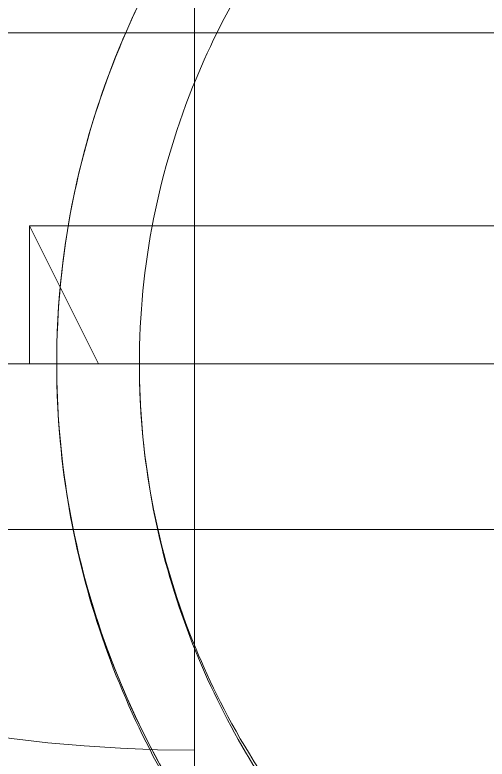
# Model space of a CAD drawing. Header units: millimetres. Extents: x -6314 to 11113, y -129 to 3675.
# Drawn here: x -4212.73 to -4209.3, y 2007.84 to 2013.24 of the extents above; entities that cross this region are included whole.
import ezdxf

# ---------------------------------------------------------------- set-up
doc = ezdxf.new("R2010")
doc.units = ezdxf.units.MM
doc.layers.add('Equipment', color=123, linetype='Continuous')

# ---------------------------------------------------------------- blocks, each defined once
blk = doc.blocks.new('A$C161d446f')
at = {"layer": 'Equipment', "linetype": 'Continuous', "lineweight": 0, "extrusion": (0, 1, 0)}
for p, q in [((139.3, 336.5318), (139.3, 329.8624)), ((150.7537, 335.6152), (116.1127, 335.6152)), ((127.1822, 334.2152), (140.4976, 334.2152)), ((139.9976, 333.2152), (140.4976, 334.2152)), ((140.4976, 334.2152), (140.4976, 333.2152)), ((173.5, 333.2152), (-148.1, 333.2152)), ((173.5, 332.0152), (-148.1, 332.0152))]:
    blk.add_line(p, q, dxfattribs=at)
at = {"layer": 'Equipment', "linetype": 'Continuous', "lineweight": 0, "extrusion": (0, 0, -1)}
for centre, radius, start, end in [((-139.3, 340.8352), 10.4191, 180, 270), ((-134.3, 333.2152), 6, 90, 156.42182), ((-134.3, 333.2152), 6, 156.42182, 270), ((-139.3, 340.8352), 10.9728, 208.40636, 270)]:
    blk.add_arc(centre, radius, start, end, dxfattribs=at)
at = {"layer": 'Equipment', "linetype": 'Continuous', "lineweight": 0}
for points, knots in [([(134.3, 338.6152), (135.0119, 338.6152), (135.7236, 338.4722), (137.12, 337.8903), (137.6946, 337.457), (138.7453, 336.4066), (139.0916, 335.7568), (139.5616, 334.6242), (139.6998, 333.9239), (139.6997, 332.5065), (139.5614, 331.8061), (139.0934, 330.678), (138.7484, 330.0267), (137.6929, 328.9718), (137.1181, 328.5395), (135.7238, 327.9583), (135.012, 327.8152), (134.3, 327.8152)], [0, 0, 0, 0, 1.067779, 1.067779, 2.269179, 2.269179, 4.033235, 4.033235, 6.476283, 6.476283, 8.919238, 8.919238, 10.666929, 10.666929, 11.854883, 11.854883, 12.913963, 12.913963, 12.913963, 12.913963]), ([(134.3, 327.2152), (135.0911, 327.2152), (135.882, 327.3742), (137.4313, 328.02), (138.0699, 328.5004), (139.2427, 329.6724), (139.626, 330.3961), (140.146, 331.6495), (140.2997, 332.4278), (140.2998, 334.0026), (140.1462, 334.7808), (139.7188, 335.8106), (139.5415, 336.1722), (139.2842, 336.5555)], [-14.349154, -14.349154, -14.349154, -14.349154, -13.172386, -13.172386, -11.852407, -11.852407, -9.910456, -9.910456, -7.195981, -7.195981, -4.481404, -4.481404, -3.370376, -3.370376, -3.370376, -3.370376]), ([(140.2998, 333.2155), (140.2998, 332.8838), (140.2727, 332.5513), (140.1677, 331.9072), (140.0901, 331.5942), (139.8893, 330.9887), (139.7654, 330.696), (139.485, 330.148), (139.3278, 329.8917), (139.0012, 329.4312), (138.832, 329.2256), (138.484, 328.8488), (138.305, 328.6789), (137.95, 328.374), (137.7739, 328.24), (137.4331, 328.0022), (137.2687, 327.8998), (136.9461, 327.7137), (136.7898, 327.6328), (136.475, 327.4813), (136.3182, 327.4136), (135.9812, 327.2781), (135.8066, 327.2158), (135.427, 327.0901), (135.2271, 327.0317), (134.7545, 326.9045), (134.4864, 326.8417), (133.7885, 326.6932), (133.3522, 326.6146), (132.396, 326.4614), (131.8741, 326.3876), (130.8469, 326.2566), (130.3561, 326.1989), (129.3491, 326.0887), (128.8369, 326.0362), (127.7738, 325.9333), (127.2244, 325.8829), (126.083, 325.7834), (125.4918, 325.7342), (124.2656, 325.6367), (123.6309, 325.5884), (122.3177, 325.4922), (121.6393, 325.4444), (120.2389, 325.3492), (119.517, 325.3018), (118.0299, 325.2074), (117.2646, 325.1603), (115.6897, 325.0662), (114.8798, 325.0193), (113.2167, 324.9254), (112.3632, 324.8785), (110.6142, 324.7849), (109.7185, 324.7381), (107.8864, 324.6447), (106.9499, 324.598), (105.038, 324.5048), (104.0623, 324.4582), (102.0739, 324.3652), (101.0609, 324.3187), (98.998, 324.2259), (97.9478, 324.1795), (95.81, 324.0868), (94.7219, 324.0403), (92.5103, 323.9475), (91.3863, 323.9011), (89.1049, 323.8082), (87.9472, 323.7618), (85.6003, 323.669), (84.411, 323.6226), (82.0032, 323.5299), (80.7845, 323.4836), (78.3204, 323.3911), (77.0747, 323.3449), (74.5559, 323.2524), (73.2824, 323.2062), (70.7084, 323.1137), (69.4074, 323.0674), (66.7807, 322.9748), (65.4547, 322.9285), (62.7805, 322.8359), (61.4319, 322.7896), (58.7153, 322.697), (57.3469, 322.6507), (54.5933, 322.5582), (53.2077, 322.512), (50.4221, 322.4196), (49.0217, 322.3735), (46.205, 322.2811), (44.7882, 322.2349), (41.94, 322.1425), (40.508, 322.0963), (37.6322, 322.0038), (36.1879, 321.9575), (33.2902, 321.865), (31.8364, 321.8187), (28.9225, 321.7262), (27.462, 321.68), (24.5377, 321.5876), (23.0735, 321.5414), (20.1436, 321.4491), (18.6776, 321.403), (15.7957, 321.3124), (14.3795, 321.268), (12.9635, 321.2235)], [0, 0, 0, 0, 5.844929, 5.844929, 11.63058, 11.63058, 17.464049, 17.464049, 23.300749, 23.300749, 29.008789, 29.008789, 34.884511, 34.884511, 41.006749, 41.006749, 47.430225, 47.430225, 54.526539, 54.526539, 62.79588, 62.79588, 73.392007, 73.392007, 87.006332, 87.006332, 106.354255, 106.354255, 136.582745, 136.582745, 168.094177, 168.094177, 193.889399, 193.889399, 217.931782, 217.931782, 241.27688, 241.27688, 264.248663, 264.248663, 286.983358, 286.983358, 309.546951, 309.546951, 331.972622, 331.972622, 354.304314, 354.304314, 376.615594, 376.615594, 398.907632, 398.907632, 421.175669, 421.175669, 443.412006, 443.412006, 465.607167, 465.607167, 487.750736, 487.750736, 509.874492, 509.874492, 532.022409, 532.022409, 554.18213, 554.18213, 576.340422, 576.340422, 598.48359, 598.48359, 620.597845, 620.597845, 642.670345, 642.670345, 664.7475, 664.7475, 686.853657, 686.853657, 708.974844, 708.974844, 731.096656, 731.096656, 753.204525, 753.204525, 775.284028, 775.284028, 797.326241, 797.326241, 819.387992, 819.387992, 841.477917, 841.477917, 863.581618, 863.581618, 885.68436, 885.68436, 907.771345, 907.771345, 929.82801, 929.82801, 951.853881, 951.853881, 973.104741, 973.104741, 973.104741, 973.104741]), ([(139.6998, 333.2155), (139.6998, 332.9004), (139.6727, 332.5847), (139.5682, 331.9762), (139.4912, 331.6818), (139.293, 331.1139), (139.171, 330.8406), (138.8986, 330.3355), (138.7477, 330.1026), (138.439, 329.6896), (138.2804, 329.5067), (137.9532, 329.1697), (137.7848, 329.0183), (137.4545, 328.749), (137.2926, 328.6323), (136.9774, 328.4238), (136.8251, 328.334), (136.5225, 328.1689), (136.3753, 328.0971), (136.0676, 327.9579), (135.9115, 327.8949), (135.571, 327.7677), (135.3922, 327.7089), (134.9849, 327.5852), (134.7615, 327.526), (134.1906, 327.388), (133.8429, 327.3166), (133.0067, 327.1632), (132.5067, 327.0843), (131.5129, 326.9448), (131.0338, 326.8836), (130.0609, 326.7691), (129.5732, 326.7156), (128.5608, 326.6113), (128.038, 326.5605), (126.95, 326.4604), (126.3857, 326.4111), (125.2132, 326.3132), (124.6054, 326.2647), (123.3452, 326.1684), (122.6931, 326.1205), (121.3448, 326.0251), (120.6486, 325.9777), (119.2128, 325.8831), (118.4732, 325.836), (116.9497, 325.742), (116.1656, 325.695), (114.5533, 325.6012), (113.7249, 325.5544), (112.025, 325.4608), (111.1534, 325.414), (109.3687, 325.3205), (108.4553, 325.2739), (106.5886, 325.1806), (105.6351, 325.134), (103.6899, 325.0409), (102.6979, 324.9945), (100.6774, 324.9016), (99.6486, 324.8553), (97.5534, 324.7625), (96.4865, 324.7162), (94.3161, 324.6234), (93.2122, 324.577), (90.9697, 324.4842), (89.8307, 324.4378), (87.5203, 324.345), (86.3485, 324.2986), (83.9745, 324.2059), (82.772, 324.1595), (80.3391, 324.0669), (79.1083, 324.0206), (76.6204, 323.9282), (75.3628, 323.882), (72.8199, 323.7896), (71.5341, 323.7433), (68.9363, 323.6508), (67.624, 323.6045), (64.9758, 323.5119), (63.6396, 323.4656), (60.9461, 323.373), (59.5885, 323.3267), (56.855, 323.2341), (55.4787, 323.1879), (52.7106, 323.0955), (51.3183, 323.0493), (48.5191, 322.957), (47.1118, 322.9108), (44.2811, 322.8185), (42.8573, 322.7723), (39.9962, 322.6798), (38.5585, 322.6335), (35.6724, 322.541), (34.2235, 322.4948), (31.318, 322.4022), (29.8609, 322.356), (26.9418, 322.2635), (25.4793, 322.2173), (22.5523, 322.125), (21.0874, 322.0788), (18.1552, 321.9866), (16.6875, 321.9405), (14.4762, 321.871), (13.7327, 321.8476), (12.9893, 321.8243)], [0, 0, 0, 0, 5.723949, 5.723949, 11.378756, 11.378756, 17.109546, 17.109546, 22.821069, 22.821069, 28.414792, 28.414792, 34.345446, 34.345446, 40.551684, 40.551684, 47.241162, 47.241162, 54.861152, 54.861152, 64.171776, 64.171776, 76.315199, 76.315199, 92.83103, 92.83103, 118.531962, 118.531962, 151.418009, 151.418009, 178.486892, 178.486892, 202.835181, 202.835181, 226.306284, 226.306284, 249.339423, 249.339423, 272.111106, 272.111106, 294.703389, 294.703389, 317.156799, 317.156799, 339.49239, 339.49239, 361.784994, 361.784994, 384.064462, 384.064462, 406.327041, 406.327041, 428.56557, 428.56557, 450.770774, 450.770774, 472.932181, 472.932181, 495.045855, 495.045855, 517.172908, 517.172908, 539.319841, 539.319841, 561.473646, 561.473646, 583.620695, 583.620695, 605.747096, 605.747096, 627.839035, 627.839035, 649.899161, 649.899161, 671.987256, 671.987256, 694.098526, 694.098526, 716.218738, 716.218738, 738.333342, 738.333342, 760.427766, 760.427766, 782.487717, 782.487717, 804.528745, 804.528745, 826.603367, 826.603367, 848.699938, 848.699938, 870.803872, 870.803872, 892.900357, 892.900357, 914.974658, 914.974658, 937.012396, 937.012396, 959.046661, 959.046661, 970.204183, 970.204183, 970.204183, 970.204183])]:
    blk.add_open_spline(points, degree=3, knots=knots, dxfattribs=at)

msp = doc.modelspace()

# ---------------------------------------------------------------- block references
at = {"xscale": -1}
msp.add_blockref('A$C161d446f', (-4072.1234, 1677.4907), dxfattribs=at)

doc.saveas('drawing.dxf')
